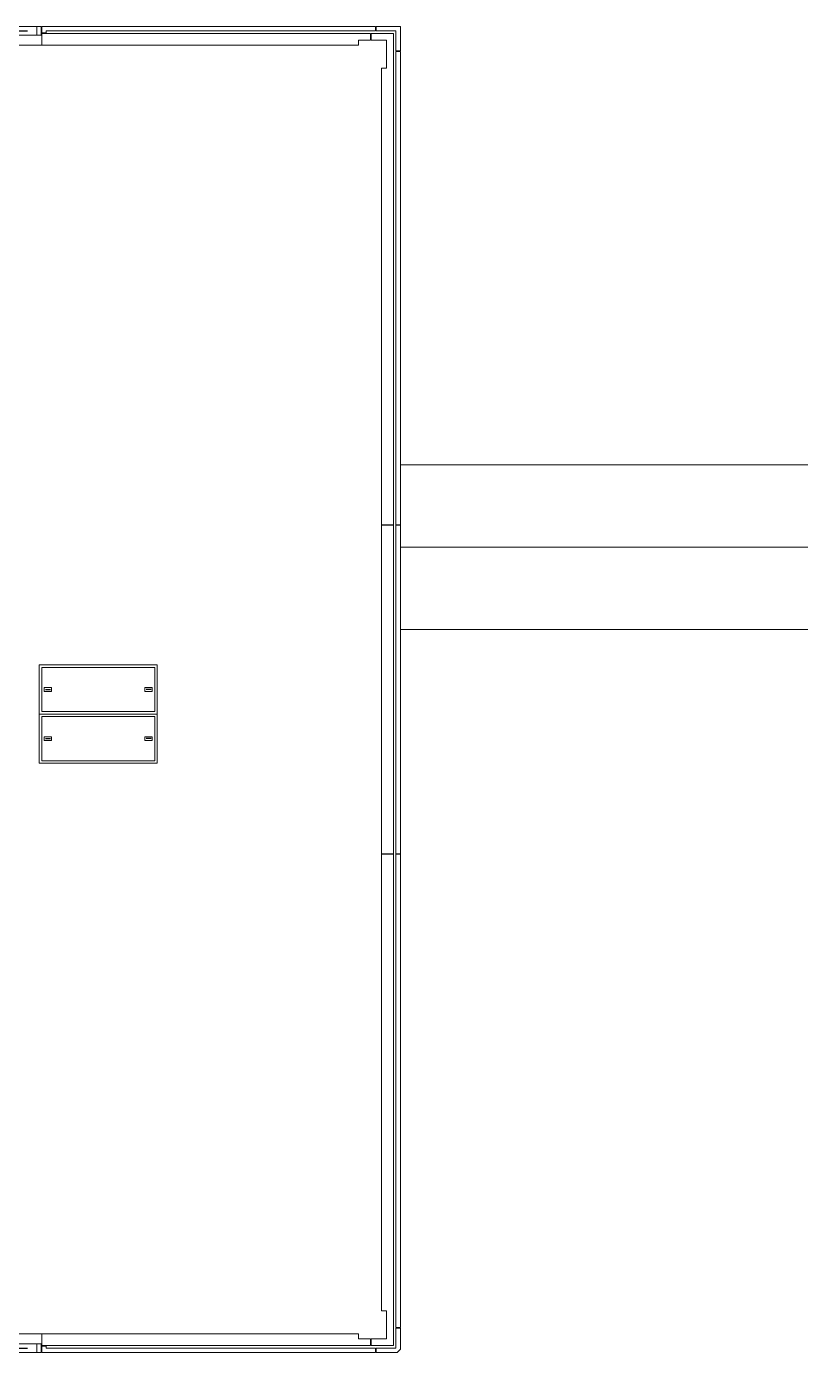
# Model space of a CAD drawing. Header units: inches. Extents: x 1097 to 10841, y 897 to 6841.
# Drawn here: x 8776 to 9406, y 1693 to 2773 of the extents above; entities that cross this region are included whole.
import ezdxf

# ---------------------------------------------------------------- set-up
doc = ezdxf.new("R2010")
doc.units = ezdxf.units.IN
doc.header["$MEASUREMENT"] = 0
doc.linetypes.add('DGN2', pattern=[128.991752, 64.495876, -64.495876])
doc.layers.get('0').update_dxf_attribs({"lineweight": 18})
for name, color, linetype, lineweight, true_color in [('Level 15', 7, 'Continuous', 18, 0xfefefe), ('Level 16', 7, 'Continuous', 18, 0xfefefe), ('Level 52', 7, 'Continuous', 18, 0xfefefe), ('Level 57', 7, 'Continuous', 18, 0xfefefe)]:
    doc.layers.add(name, color=color, linetype=linetype, lineweight=lineweight, true_color=true_color)

# ---------------------------------------------------------------- blocks, each defined once
blk = doc.blocks.new('WINLOU2')
at = {"layer": 'Level 15', "color": 30, "linetype": 'Continuous', "lineweight": 0, "true_color": 0xf26432}
blk.add_line((0, 0), (-80, 0), dxfattribs=at)
at = {"layer": 'Level 16', "color": 163, "linetype": 'Continuous', "lineweight": 0, "true_color": 0x5587b9}
for p, q in [((-76, 15.25025), (-4, 15.25025)), ((-76, 8.25025), (-4, 8.25025))]:
    blk.add_line(p, q, dxfattribs=at)
at = {"layer": 'Level 16', "color": 163, "linetype": 'DGN2', "lineweight": 30, "true_color": 0x5587b9}
blk.add_line((-76, 11.75025), (-4, 11.75025), dxfattribs=at)
at = {"layer": 'Level 16', "color": 163, "linetype": 'Continuous', "lineweight": 13, "true_color": 0x5587b9}
for points in [[(-76, 15.25025), (-76, 8.25025), (-79.5, 8.25025), (-79.5, 15.25025), (-76, 15.25025)], [(-0.5, 15.25025), (-0.5, 8.25025), (-4, 8.25025), (-4, 15.25025), (-0.5, 15.25025)]]:
    blk.add_lwpolyline(points, close=True, dxfattribs=at)
blk = doc.blocks.new('WINLOU3')
at = {"layer": 'Level 15', "color": 30, "linetype": 'Continuous', "lineweight": 0, "true_color": 0xf26432}
blk.add_line((0, 0), (-80, 0), dxfattribs=at)
at = {"layer": 'Level 16', "color": 163, "linetype": 'Continuous', "lineweight": 0, "true_color": 0x5587b9}
for p, q in [((-76, -8.25025), (-4, -8.25025)), ((-76, -15.25025), (-4, -15.25025))]:
    blk.add_line(p, q, dxfattribs=at)
at = {"layer": 'Level 16', "color": 163, "linetype": 'DGN2', "lineweight": 30, "true_color": 0x5587b9}
blk.add_line((-76, -11.75025), (-4, -11.75025), dxfattribs=at)
at = {"layer": 'Level 16', "color": 163, "linetype": 'Continuous', "lineweight": 13, "true_color": 0x5587b9}
for points in [[(-76, -15.25025), (-76, -8.25025), (-79.5, -8.25025), (-79.5, -15.25025), (-76, -15.25025)], [(-0.5, -15.25025), (-0.5, -8.25025), (-4, -8.25025), (-4, -15.25025), (-0.5, -15.25025)]]:
    blk.add_lwpolyline(points, close=True, dxfattribs=at)

msp = doc.modelspace()

# ---------------------------------------------------------------- linework, layer by layer
at = {"layer": 'Level 15', "color": 30, "linetype": 'Continuous', "lineweight": 13, "true_color": 0xf26432}
for p, q in [((9060.29375, 2772.544), (8788.54375, 2772.544)), ((8788.54375, 2767.29375), (8788.54375, 2772.544)), ((8788.54375, 2767.29375), (8792.16875, 2767.293625)), ((9046.54375, 2766.91875), (8788.54375, 2766.91875)), ((8788.54375, 2757.29375), (8788.54375, 2766.91875)), ((9060.29375, 2768.918875), (8792.16875, 2768.918875)), ((8792.16875, 2767.293625), (8792.16875, 2768.918875)), ((9056.29375, 2766.91875), (9046.54375, 2766.91875)), ((9056.29375, 2761.29375), (9056.29375, 2766.91875)), ((9074.9185, 2766.91875), (9056.79375, 2766.91875)), ((9056.79375, 2761.29375), (9056.79375, 2766.91875)), ((9060.29375, 2768.918875), (9060.29375, 2772.544)), ((9080.54375, 2772.544), (9060.79375, 2772.544)), ((9060.79375, 2768.918875), (9060.79375, 2772.544)), ((9076.918625, 2768.918875), (9060.79375, 2768.918875)), ((9074.9185, 2738.543875), (9074.9185, 2766.91875)), ((9076.918625, 2752.794), (9076.918625, 2768.918875)), ((9080.54375, 2752.794), (9080.54375, 2772.544)), ((9046.54375, 2757.29375), (8788.54375, 2757.29375)), ((9046.54375, 2757.29375), (9046.54375, 2761.29375)), ((9056.29375, 2761.29375), (9046.54375, 2761.29375)), ((9069.2935, 2761.29375), (9056.79375, 2761.29375)), ((9069.2935, 2738.544), (9069.2935, 2761.29375)), ((9076.918625, 2752.794), (9080.54375, 2752.794)), ((9076.918625, 2752.294), (9076.918625, 2366.794)), ((9080.54375, 2752.294), (9076.918625, 2752.294)), ((9080.54375, 2752.294), (9080.54375, 2366.794)), ((9065.2935, 2738.544), (9065.2935, 2366.794)), ((9069.2935, 2738.544), (9065.2935, 2738.544)), ((9074.9185, 2738.543875), (9074.9185, 2366.794)), ((9074.9185, 2366.794), (9065.2935, 2366.794)), ((9065.293625, 2098.794), (9065.293625, 2366.294)), ((9065.293625, 2366.294), (9074.918625, 2366.294)), ((9074.918625, 2098.794), (9074.918625, 2366.294)), ((9080.54375, 2366.794), (9076.918625, 2366.794)), ((9080.543625, 2366.294), (9076.918625, 2366.294)), ((9076.918625, 2098.794), (9076.918625, 2366.294)), ((9080.54375, 2098.794), (9080.54375, 2366.294)), ((9065.293625, 2098.794), (9074.918625, 2098.794)), ((9065.293625, 1726.544), (9065.293625, 2098.294)), ((9065.293625, 2098.294), (9074.918625, 2098.294)), ((9074.918625, 1726.543875), (9074.918625, 2098.294)), ((9076.918625, 2098.794), (9080.54375, 2098.794)), ((9076.918625, 1712.794), (9076.918625, 2098.294)), ((9076.918625, 2098.294), (9080.54375, 2098.294)), ((9080.54375, 1712.794), (9080.54375, 2098.294)), ((9065.293625, 1726.544), (9069.2935, 1726.544)), ((9069.2935, 1726.544), (9069.2935, 1703.794)), ((9074.9185, 1726.543875), (9074.9185, 1698.168875)), ((9046.54375, 1707.794125), (8788.54375, 1707.794125)), ((8788.54375, 1698.169), (8788.54375, 1707.794125)), ((9046.54375, 1703.794), (9046.54375, 1707.794125)), ((9076.918625, 1712.794), (9080.54375, 1712.794)), ((9076.918625, 1696.169), (9076.918625, 1712.294)), ((9076.918625, 1712.294), (9080.54375, 1712.294)), ((9080.54375, 1695.169), (9080.54375, 1712.294)), ((9046.54375, 1698.169), (8788.54375, 1698.169)), ((8788.54375, 1697.794), (8788.54375, 1692.544)), ((8792.16875, 1697.793875), (8788.54375, 1697.794)), ((8792.16875, 1697.793875), (8792.16875, 1696.169)), ((9060.29375, 1696.169), (8792.16875, 1696.169)), ((9056.29375, 1703.794), (9046.54375, 1703.794)), ((9056.29375, 1698.168875), (9046.54375, 1698.168875)), ((9056.29375, 1703.793875), (9056.29375, 1698.168875)), ((9069.2935, 1703.794), (9056.79375, 1703.794)), ((9056.79375, 1703.793875), (9056.79375, 1698.168875)), ((9074.9185, 1698.168875), (9056.79375, 1698.168875)), ((9060.29375, 1692.544), (9060.29375, 1696.169)), ((9060.79375, 1696.169), (9076.918625, 1696.169)), ((9060.79375, 1696.169), (9060.79375, 1692.544)), ((9060.29375, 1692.544), (8788.54375, 1692.544)), ((9060.79375, 1692.544), (9077.91875, 1692.544)), ((9077.91875, 1692.544), (9080.54375, 1695.169))]:
    msp.add_line(p, q, dxfattribs=at)
at = {"layer": 'Level 52', "color": 73, "linetype": 'Continuous', "lineweight": 0, "true_color": 0x8ccd7d}
for p, q in [((8786.544, 2252.544), (8786.544, 2172.544)), ((8786.544, 2252.544), (8882.544, 2252.544)), ((8882.544, 2252.544), (8882.544, 2172.544)), ((8786.544, 2212.544), (8882.544, 2212.544)), ((8786.544, 2172.544), (8882.544, 2172.544))]:
    msp.add_line(p, q, dxfattribs=at)
at = {"layer": 'Level 52', "color": 73, "linetype": 'Continuous', "lineweight": 30, "true_color": 0x8ccd7d}
for p, q in [((8791.544, 2232.544), (8795.544, 2232.544)), ((8877.544, 2232.544), (8873.544, 2232.544)), ((8791.544, 2192.544), (8795.544, 2192.544)), ((8877.544, 2192.544), (8873.544, 2192.544)), ((8877.544, 2192.544), (8873.544, 2192.544))]:
    msp.add_line(p, q, dxfattribs=at)
at = {"layer": 'Level 52', "color": 73, "linetype": 'Continuous', "lineweight": 0, "true_color": 0x8ccd7d}
for points in [[(8788.544, 2250.544), (8880.544, 2250.544), (8880.544, 2214.544), (8788.544, 2214.544), (8788.544, 2250.544)], [(8790.544, 2234.044), (8796.544, 2234.044), (8796.544, 2231.044), (8790.544, 2231.044), (8790.544, 2234.044)], [(8878.544, 2234.044), (8872.544, 2234.044), (8872.544, 2231.044), (8878.544, 2231.044), (8878.544, 2234.044)], [(8788.544, 2174.544), (8880.544, 2174.544), (8880.544, 2210.544), (8788.544, 2210.544), (8788.544, 2174.544)], [(8790.544, 2191.044), (8796.544, 2191.044), (8796.544, 2194.044), (8790.544, 2194.044), (8790.544, 2191.044)], [(8878.544, 2191.044), (8872.544, 2191.044), (8872.544, 2194.044), (8878.544, 2194.044), (8878.544, 2191.044)]]:
    msp.add_lwpolyline(points, close=True, dxfattribs=at)
at = {"layer": 'Level 57', "color": 30, "linetype": 'Continuous', "lineweight": 13, "true_color": 0xf26432}
for p, q in [((9080.54375, 2415.544), (9644.544, 2415.544)), ((9644.544, 2348.544), (9080.54375, 2348.544)), ((9080.54375, 2281.544), (9644.544, 2281.544))]:
    msp.add_line(p, q, dxfattribs=at)

# ---------------------------------------------------------------- block references
at = {"color": 30, "linetype": 'Continuous', "lineweight": 13, "true_color": 0xf26432}
for name, p in [('WINLOU2', (8788.54375, 2757.29375)), ('WINLOU3', (8788.54375, 1707.79425))]:
    msp.add_blockref(name, p, dxfattribs=at)

doc.saveas('drawing.dxf')
